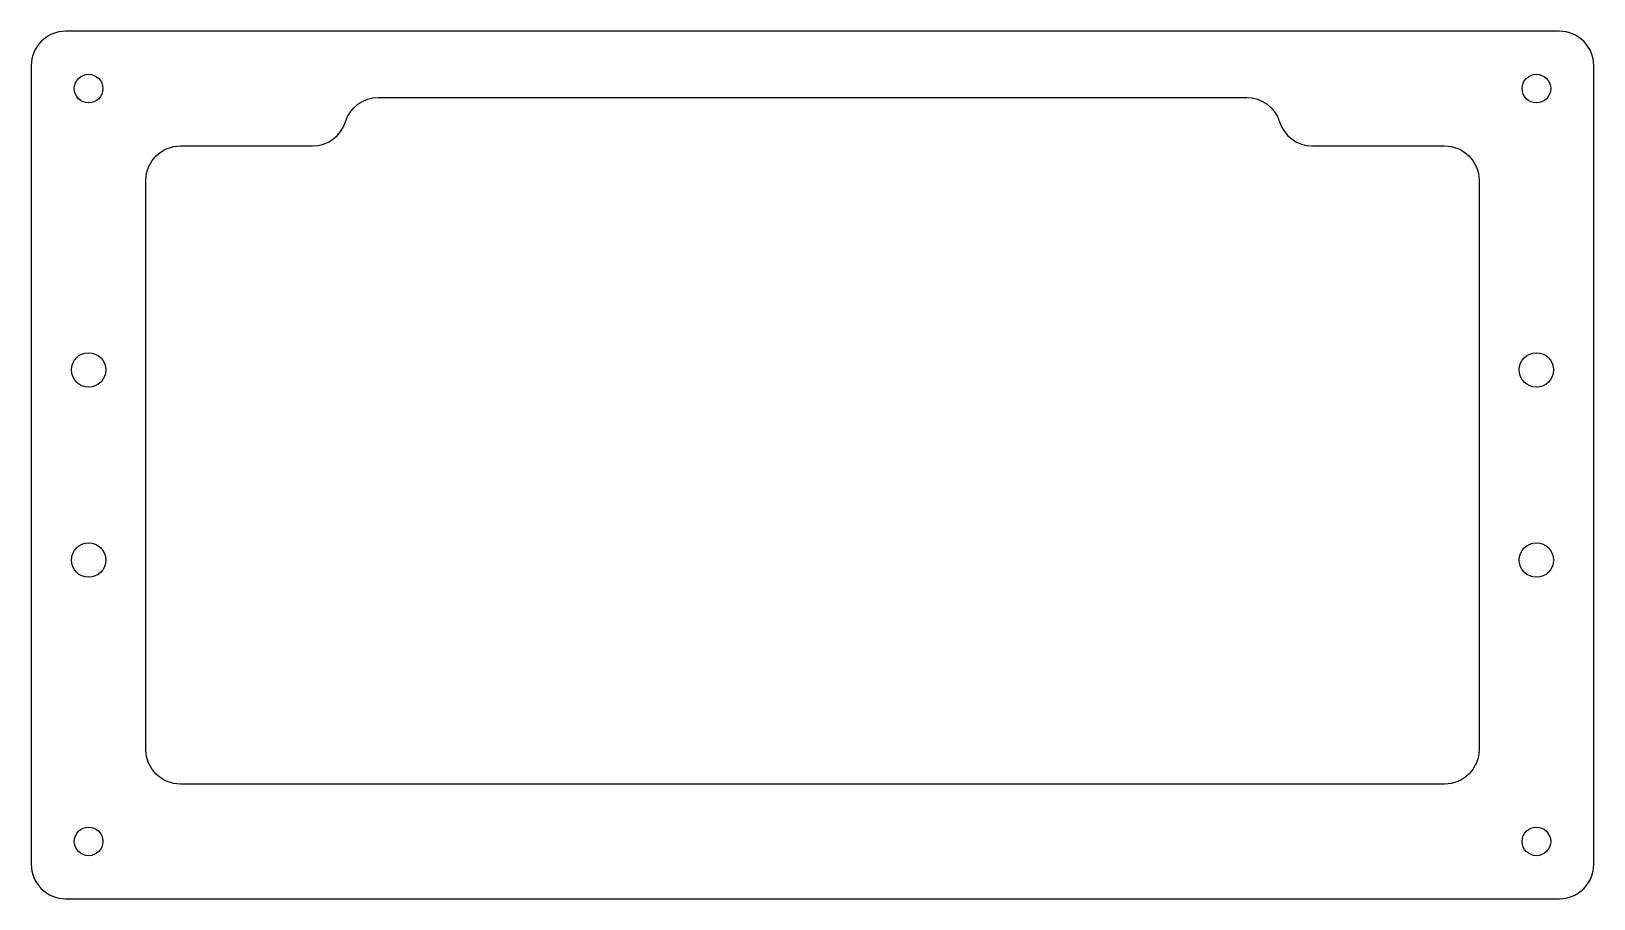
# Model space of a CAD drawing. Header units: millimetres. Extents: x -186 to -50, y 64 to 140.
import ezdxf

# ---------------------------------------------------------------- set-up
doc = ezdxf.new("R2010")
doc.units = ezdxf.units.MM
doc.layers.get('0').update_dxf_attribs({"linetype": 'CONTINUOUS'})

msp = doc.modelspace()

# ---------------------------------------------------------------- linework, layer by layer
for points in [[(-49.74, 136.55, 0.414214), (-52.74, 139.55), (-182.94, 139.55, 0.414214), (-185.94, 136.55), (-185.94, 66.9, 0.414214), (-182.94, 63.9), (-52.74, 63.9, 0.414214), (-49.74, 66.9)], [(-49.74, 136.55, 0.414214), (-52.74, 139.55), (-182.94, 139.55, 0.414214), (-185.94, 136.55), (-185.94, 66.9, 0.414214), (-182.94, 63.9), (-52.74, 63.9, 0.414214), (-49.74, 66.9)], [(-161.42, 129.55, 0.328389), (-158.55, 131.66, -0.328389), (-155.69, 133.77), (-79.99, 133.77, -0.328389), (-77.13, 131.66, 0.328389), (-74.26, 129.55), (-62.74, 129.55, -0.414214), (-59.74, 126.55), (-59.74, 76.9, -0.414214), (-62.74, 73.9), (-172.94, 73.9, -0.414214), (-175.94, 76.9), (-175.94, 126.55, -0.414214), (-172.94, 129.55)], [(-161.42, 129.55, 0.328389), (-158.55, 131.66, -0.328389), (-155.69, 133.77), (-79.99, 133.77, -0.328389), (-77.13, 131.66, 0.328389), (-74.26, 129.55), (-62.74, 129.55, -0.414214), (-59.74, 126.55), (-59.74, 76.9, -0.414214), (-62.74, 73.9), (-172.94, 73.9, -0.414214), (-175.94, 76.9), (-175.94, 126.55, -0.414214), (-172.94, 129.55)]]:
    msp.add_lwpolyline(points, format="xyb", close=True)
for centre, radius in [((-180.94, 134.55), 1.25), ((-180.94, 134.55), 1.25), ((-54.74, 134.55), 1.25), ((-54.74, 134.55), 1.25), ((-180.94, 110.02), 1.5), ((-180.94, 110.02), 1.5), ((-54.74, 110.02), 1.5), ((-54.74, 110.02), 1.5), ((-180.94, 93.43), 1.5), ((-180.94, 93.43), 1.5), ((-54.74, 93.43), 1.5), ((-54.74, 93.43), 1.5), ((-180.94, 68.9), 1.25), ((-180.94, 68.9), 1.25), ((-54.74, 68.9), 1.25), ((-54.74, 68.9), 1.25)]:
    msp.add_circle(centre, radius)

doc.saveas('drawing.dxf')
